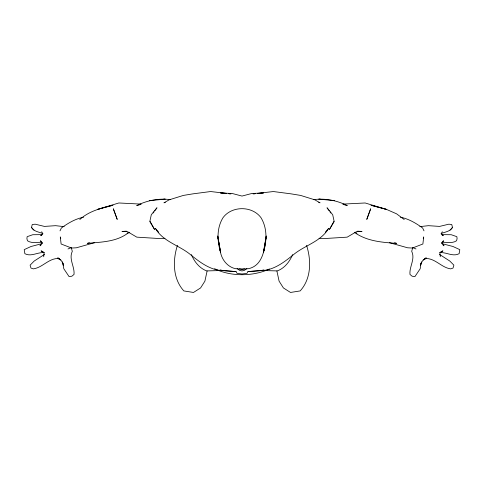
<?xml version="1.0" encoding="UTF-8"?>
<svg xmlns="http://www.w3.org/2000/svg" width="484" height="484" viewBox="0 0 484 484"><rect width="100%" height="100%" fill="white"/><g stroke="black" fill="none" stroke-linecap="round" stroke-linejoin="round"><path stroke-width="0.73" d="M43.705 256.768L44.111 252.842L41.086 250.869L43.118 251.722M265.922 238.037C264.627 249.913 262.431 265.692 248.516 268.674L242 269.177L235.484 268.674C227.692 267.035 221.835 259.805 220.504 252.194C217.201 240.742 216.529 228.273 223.003 217.697C231.818 205.67 252.182 205.67 260.997 217.697C267.38 228.26 266.872 240.748 263.496 252.194L266.273 236.113L263.496 252.194M207.11 270.979L204.907 281.143L200.594 287.938L193.491 292.457L183.835 290.92C172.661 278.621 172.607 260.386 177.44 245.34M42.925 233.548C38.914 231.927 33.922 231.624 31.508 227.474L32.253 224.522L35.181 224.189L44.425 226.409L55.569 225.677L64.197 226.639M421.189 263.036L420.487 265.668L421.473 261.838M412.707 247.796L411.696 251.299C415.454 259.115 409.234 266.502 409.972 274.434L412.138 276.219L414.933 276.588L420.191 268.741L420.85 263.986L422.538 260.815L426.222 257.827L424.365 258.934M423.246 238.297L423.706 236.924L422.877 244.003L412.398 248.044L407.595 247.79L389.324 242.647M292.657 254.596C289.644 261.62 284.701 268.154 277.302 270.919L266.049 270.61M442.291 231.721L441.202 234.026L443.326 235.714L442.194 235.242M59.998 230.856L61.359 228.012C67.978 223.191 75.528 218.726 83.599 217.201M333.936 221.357L329.453 229.44L334.184 221.545L332.696 214.727L327.021 207.775L329.126 210.673M247.953 271.578L261.178 270.586L247.953 271.578L246.937 273.381L242 273.974L237.063 273.381L236.047 271.578L222.821 270.586L236.047 271.578M127.607 232.846L127.104 233.724C115.561 241.952 100.914 242.067 87.386 243.355L89.407 242.672M153.192 212.996L154.033 211.835M154.874 210.673L156.979 207.775L151.304 214.727L149.816 221.545L154.547 229.44L150.064 221.357M325.29 232.217L328.636 228.412C320.952 241.583 304.974 245.225 293.727 254.457C284.06 262.292 273.527 270.483 260.452 270.689L263.968 269.866M127.776 232.961L127.104 233.724L129.73 232.266M419.803 226.639L428.431 225.677L439.575 226.409L448.819 224.189L451.747 224.522L452.492 227.474C450.078 231.624 445.086 231.927 441.075 233.548M450.078 230.118L452.492 227.474M41.031 244.989L39.978 245.83L42.175 243.01L40.311 240.79L41.461 241.443M79.793 219.536C88.935 211.121 101.247 208.047 113.002 205.258L97.459 209.421L118.864 202.977L140.971 204.097M246.882 268.566L244.499 270.296L242 270.931L239.501 270.296L237.118 268.566M44.54 254.39L34.182 261.058L30.117 265.159L30.964 268.057L33.329 268.868C42.302 267.67 48.412 258.68 57.741 258.48L60.863 259.854M442.539 241.443L443.689 240.79L441.825 243.01L444.022 245.83L442.969 244.989M423.137 259.854L426.259 258.48C435.588 258.68 441.698 267.67 450.671 268.868L453.036 268.057L453.883 265.159L449.817 261.058L439.46 254.39M269.394 268.983C253.15 276.624 230.59 276.721 214.593 268.699M41.805 235.242L40.674 235.714L42.798 234.026L41.709 231.721M440.882 251.722L442.914 250.869L439.889 252.842L440.295 256.768M67.996 248.964L71.057 247.687M165.328 202.264L163.961 202.82L169.152 199.844L183.394 195.415L192.898 193.86L210.619 191.543L226.56 193.382M170.289 199.62C158.782 198.137 147.082 200.394 136.736 205.591L140.995 204.351M94.676 242.647L76.405 247.79L71.602 248.044L61.123 244.003L60.294 236.924L60.754 238.297M42.417 243.525L31 246.501L24.2 249.641L24.872 253.695C31.23 257.077 37.752 251.916 44.401 252.636M244.632 268.868L242 269.177L239.368 268.868M253.09 193.884L255.262 193.63M257.44 193.382L273.381 191.543L291.102 193.86L300.606 195.415L314.848 199.844L320.039 202.82L318.672 202.264M159.641 199.668L165.159 199.112L149.302 200.685M313.711 199.62C325.218 198.137 336.918 200.394 347.264 205.591L343.005 204.351M253.84 193.818L255.34 193.679M259.085 193.346L263.58 192.934L251.692 193.509L242 196.068L232.308 193.509L220.42 192.934L224.915 193.346M41.987 234.637L32.761 234.722L27.14 236.682L26.91 238.648L27.425 240.76C32.023 243.827 37.371 241.849 42.435 242.393M343.029 204.097L365.136 202.977L386.541 209.421L396.614 213.843L404.207 219.536M441.565 242.393C446.629 241.849 451.977 243.827 456.575 240.76L457.09 238.648L456.86 236.682L451.239 234.722L442.013 234.637M217.951 270.61L206.698 270.919C199.299 268.154 194.356 261.62 191.343 254.596M164.971 238.309L157.705 238.449L136.797 237.148L127.48 231.648L121.974 231.449L126.415 231.164M357.585 231.164L362.026 231.449L356.52 231.648L347.203 237.148L326.295 238.449L319.029 238.309M400.401 217.201C408.472 218.726 416.022 223.191 422.641 228.012L424.002 230.856M439.599 252.636C446.248 251.916 452.77 257.077 459.128 253.695L459.8 249.641L453 246.501L441.583 243.525M228.66 193.679L230.16 193.818M334.698 200.685L318.841 199.112L324.359 199.668M228.738 193.63L230.91 193.884M220.032 269.866L223.547 270.689C210.473 270.483 199.94 262.292 190.273 254.457C179.026 245.225 163.047 241.583 155.364 228.412L158.71 232.217M394.593 242.672L396.614 243.355C381.961 242.405 366.563 241.177 354.27 232.266M412.943 247.687L416.004 248.964M59.635 258.934L57.777 257.827L61.462 260.815L63.15 263.986L63.513 265.668L62.811 263.036M31.508 227.474L33.922 230.118M356.224 232.961L356.896 233.724L356.393 232.846M329.967 211.835L330.808 212.996M62.527 261.838L63.809 268.741L69.067 276.588L71.862 276.219L74.028 274.434C74.766 266.502 68.546 259.115 72.304 251.299L71.293 247.796M306.56 245.34C311.394 260.386 311.339 278.621 300.165 290.92L290.509 292.457L283.406 287.938L279.093 281.143L276.89 270.979M220.504 252.194L217.727 236.113L220.504 252.194L218.078 238.037M370.617 208.906L366.818 219.288L370.617 208.906M383.267 208.489L370.998 205.258L386.541 209.421L383.267 208.489M117.182 219.288L113.383 208.906L117.182 219.288"/></g></svg>
